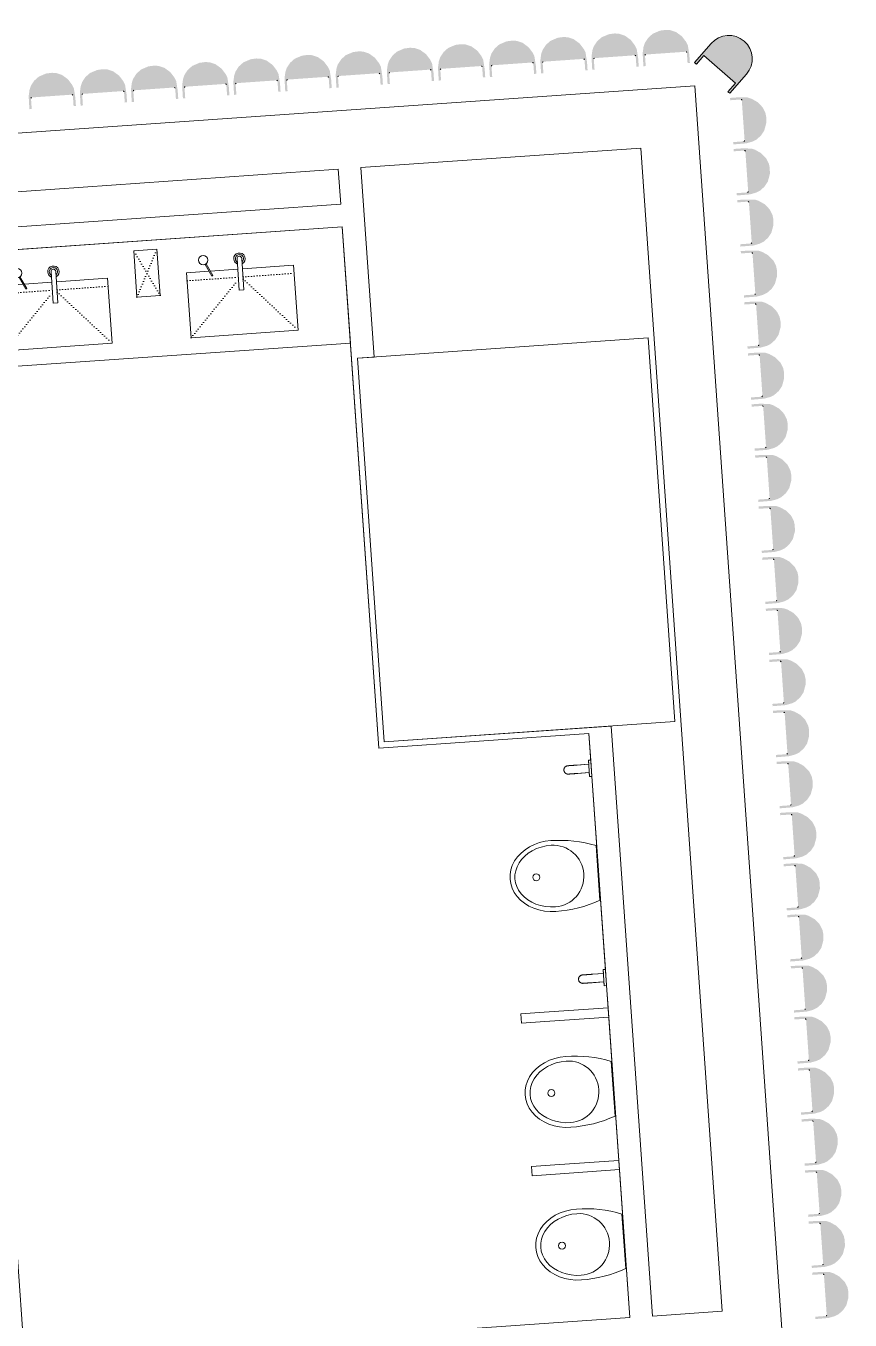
# Model space of a CAD drawing. Header units: millimetres. Extents: x 306 to 836129804, y -168137 to 818603917.
# Drawn here: x 833891838 to 833895374, y 817969893 to 817975447 of the extents above; entities that cross this region are included whole.
import ezdxf

# ---------------------------------------------------------------- set-up
doc = ezdxf.new("R2010")
doc.units = ezdxf.units.MM
doc.header["$LTSCALE"] = 3
doc.linetypes.add('Dot', pattern=[4, 0, -4])
for name, color, linetype, lineweight in [('A-200-M_WALL_INT', 251, 'Continuous', 13), ('A-214-M_CURT_WALL', 251, 'Continuous', 13), ('A-810-M_ROOMS', 251, 'Continuous', 13), ('M-520-M_DRAINAGE_FW', 253, 'Continuous', 5), ('S-280-M_COLUMN', 253, 'Continuous', 9), ('Z-060-M_DETAIL', 253, 'Continuous', 5)]:
    doc.layers.add(name, color=color, linetype=linetype, lineweight=lineweight)
doc.layers.add('UAJ-00XREF', color=7, linetype='Continuous')

# ---------------------------------------------------------------- blocks, each defined once
blk = doc.blocks.new('Circular Mullion - Type A_150mm Profile-25928163-0300')
at = {"layer": 'A-214-M_CURT_WALL'}
blk.add_hatch(color=256, dxfattribs=at).paths.add_polyline_path([(-100, 0), (-90, 0), (-90, -49.5), (90, -49.5), (90, 0), (100, 0), (99.3, -55.5), (93.7, -82.9), (86.6, -100), (70.7, -120.7), (50, -136.6), (18, -147.6), (-7.1, -149.1), (-25.9, -146.6), (-50, -136.6), (-73.9, -116.5), (-90, -91.8), (-96.6, -75.9), (-100, -34.4), (-100, -16)], flags=0)
blk = doc.blocks.new('Circular Mullion - CERAMIC TUBES 150mm-V183-0300')
at = {"layer": 'A-214-M_CURT_WALL', "lineweight": 9}
for centre, start, end in [((-87, -46.5), 180, 270), ((87, -46.5), 270, 0)]:
    blk.add_arc(centre, 3, start, end, dxfattribs=at)
blk = doc.blocks.new('Circular Mullion - Type A-25928776-0300')
at = {"layer": 'A-214-M_CURT_WALL'}
blk.add_hatch(color=256, dxfattribs=at).paths.add_polyline_path([(-100, -0.2), (-90, -0.2), (-90, -49.5), (90, -47.4), (90, 0), (100, 0), (100, -109.3), (96.6, -135.2), (86.6, -159.3), (63.9, -185.3), (50, -195.9), (25.9, -205.9), (0, -209.3), (-25.9, -205.9), (-55.3, -191.8), (-70.7, -180), (-86.6, -159.3), (-96.6, -135.2), (-100, -109.3), (-100, -38.2)], flags=0)
at = {"layer": 'Z-060-M_DETAIL'}
for p, q in [((100, 0), (90, 0)), ((90, 0), (90, -49.5)), ((100, -109.3), (100, 0)), ((-90, -0.2), (-100, -0.2)), ((-100, -0.2), (-100, -109.3)), ((-90, -49.5), (-90, -0.2)), ((90, -49.5), (-90, -49.5))]:
    blk.add_line(p, q, dxfattribs=at)
blk.add_arc((0, -109.3), 100, 180, 0, dxfattribs=at)
blk = doc.blocks.new('Circular Mullion - CERAMIC TUBES 209mm-V189-0300')
at = {"layer": 'A-214-M_CURT_WALL', "lineweight": 9}
blk.add_line((-93, 0), (-97, 0), dxfattribs=at)
for centre, start, end in [((-87, -46.5), 195, 270), ((87, -46.5), 270, 345)]:
    blk.add_arc(centre, 3, start, end, dxfattribs=at)
blk = doc.blocks.new('Circular Mullion - CERAMIC TUBES 150mm-V182-0300')
at = {"layer": 'A-214-M_CURT_WALL', "lineweight": 9}
for centre, start, end in [((-87, 46.5), 90, 180), ((87, 46.5), 0, 90)]:
    blk.add_arc(centre, 3, start, end, dxfattribs=at)
blk = doc.blocks.new('ARC_WC_URINAL_FOH - UR1-V305-0300')
at = {"layer": 'M-520-M_DRAINAGE_FW'}
blk.add_line((-117.4, -2.6), (117.4, -2.6), dxfattribs=at)
blk.add_circle((0, -268.3), 15, dxfattribs=at)
for centre, start, end in [((392.4, -195), 159.3261, 180), ((-392.4, -195), 360, 20.6739)]:
    blk.add_arc(centre, 544.9, start, end, dxfattribs=at)
for major_axis, ratio, start_param, end_param in [((-132.5, 0), 0.987707, 3.141593, 6.283185), ((0, 186.2), 0.819068, 1.570796, 4.712389), ((0, 165), 0.80303, 1.570796, 4.712389)]:
    blk.add_ellipse((0, -195), major_axis=major_axis, ratio=ratio, start_param=start_param, end_param=end_param, dxfattribs=at)
blk = doc.blocks.new('ARC_WC_URINAL_FIN - UR1-31833700-0300')
at = {"layer": 'M-520-M_DRAINAGE_FW'}
for p, q in [((-20, -275), (-20, 0)), ((-20, 0), (20, 0)), ((20, 0), (20, -275)), ((-20, -375), (-20, -275)), ((20, -275), (20, -375)), ((-20, -375), (20, -375))]:
    blk.add_line(p, q, dxfattribs=at)
blk = doc.blocks.new('ARC_TFP_WC_TROUGH BASIN - ARC_TFP_WC_TROUGH BASIN-V308-0300')
at = {"layer": 'M-520-M_DRAINAGE_FW'}
for p, q in [((0, -500), (0, 0)), ((0, 0), (1700, 0)), ((1700, 0), (0, 0)), ((0, 0), (0, -500)), ((1700, 0), (1700, -500)), ((1700, -500), (1700, 0)), ((1700, -500), (0, -500)), ((0, -500), (1700, -500))]:
    blk.add_line(p, q, dxfattribs=at)
blk = doc.blocks.new('ARC_WC _TFP_TROUGH WASH BASIN - ARC_TFP_WC _FOH_WASHBASIN-V309-0300')
at = {"layer": 'M-520-M_DRAINAGE_FW'}
for p, q in [((-10, -105), (-10, -240)), ((10, -240), (10, -105)), ((-134.3, -150), (-230, -150)), ((-230, -150), (-230, -430)), ((-123.7, -171.8), (-148.9, -120)), ((-144.5, -117.7), (-119.2, -169.6)), ((-10, -150), (-128.7, -150)), ((230, -150), (10, -150)), ((230, -430), (230, -150)), ((-119.2, -169.6), (-123.7, -171.8)), ((-10, -240), (10, -240)), ((-230, -430), (230, -430))]:
    blk.add_line(p, q, dxfattribs=at)
at = {"layer": 'M-520-M_DRAINAGE_FW', "linetype": 'Dot'}
for p, q in [((-230, -185), (-10, -185)), ((-230, -430), (-10, -194.1)), ((10, -185), (230, -185)), ((10, -194.1), (230, -430))]:
    blk.add_line(p, q, dxfattribs=at)
at = {"layer": 'M-520-M_DRAINAGE_FW'}
blk.add_circle((-155.6, -101.1), 20, dxfattribs=at)
for centre, radius, start, end in [((0, -105.6), 24.5, 294.0895, 180), ((0, -105.6), 24.5, 180, 245.9105), ((0, -105.6), 17.5, 304.8499, 180), ((0, -105.6), 17.5, 180, 235.1501), ((0, -105), 10, 0, 180)]:
    blk.add_arc(centre, radius, start, end, dxfattribs=at)
blk = doc.blocks.new('ARC_WC _TFP_TROUGH_RECEPTICLE - ARC_TFP_WC _FOH_WASHBASIN-V310-0300')
at = {"layer": 'M-520-M_DRAINAGE_FW'}
for p, q in [((-50, -30), (-50, -230)), ((50, -30), (-50, -30)), ((50, -230), (50, -30)), ((-50, -230), (50, -230))]:
    blk.add_line(p, q, dxfattribs=at)
at = {"layer": 'M-520-M_DRAINAGE_FW', "linetype": 'Dot'}
for p, q in [((50, -30), (-50, -230)), ((-50, -30), (50, -230))]:
    blk.add_line(p, q, dxfattribs=at)
blk = doc.blocks.new('ARC_WC_URINAL_ACCESSIBLE - UR2_FOH-30126883-0300')
at = {"layer": 'M-520-M_DRAINAGE_FW'}
for p, q in [((-393, 58.8), (-393, 148.8)), ((-357, 148.8), (-357, 58.8)), ((507, 58.8), (507, 148.8)), ((543, 148.8), (543, 58.8)), ((-410, 58.8), (-410, 48.8)), ((-393, 58.8), (-410, 58.8)), ((-340, 58.8), (-357, 58.8)), ((-340, 48.8), (-340, 58.8)), ((490, 58.8), (490, 48.8)), ((507, 58.8), (490, 58.8)), ((560, 58.8), (543, 58.8)), ((560, 48.8), (560, 58.8)), ((-410, 48.8), (-340, 48.8)), ((490, 48.8), (560, 48.8))]:
    blk.add_line(p, q, dxfattribs=at)
for centre, start in [((-375, 148.8), 360), ((525, 148.8), 0)]:
    blk.add_arc(centre, 18, start, 180, dxfattribs=at)
blk = doc.blocks.new('ARC_WC_GRABRAIL_FIXED - GR2c-27733159-0300')
at = {"layer": 'M-520-M_DRAINAGE_FW'}
for p, q in [((-873.8, 60), (-873.8, 10)), ((-837.8, 10), (-837.8, 60)), ((26.2, 60), (26.2, 10)), ((62.2, 10), (62.2, 60)), ((-890.8, 10), (-890.8, 0)), ((-890.8, 10), (-890.8, 0)), ((-889.6, 10), (-890.8, 10)), ((-890.8, 10), (-820.8, 10)), ((-889.6, 10), (-890.8, 10)), ((-890.8, 10), (-889.6, 10)), ((-820.8, 10), (-822, 10)), ((-820.8, 10), (-822, 10)), ((-822, 10), (-820.8, 10)), ((-820.8, 0), (-820.8, 10)), ((-820.8, 0), (-820.8, 10)), ((9.2, 10), (9.2, 0)), ((9.2, 10), (9.2, 0)), ((10.4, 10), (9.2, 10)), ((9.2, 10), (79.2, 10)), ((10.4, 10), (9.2, 10)), ((9.2, 10), (10.4, 10)), ((79.2, 10), (78, 10)), ((79.2, 10), (78, 10)), ((78, 10), (79.2, 10)), ((79.2, 0), (79.2, 10)), ((79.2, 0), (79.2, 10)), ((-820.8, 0), (-890.8, 0)), ((-890.8, 0), (-889.6, 0)), ((-822, 0), (-820.8, 0)), ((79.2, 0), (9.2, 0)), ((9.2, 0), (10.4, 0)), ((78, 0), (79.2, 0))]:
    blk.add_line(p, q, dxfattribs=at)
at = {"layer": 'M-520-M_DRAINAGE_FW', "flags": 128}
for points in [[(-873.8, 100), (-873.8, 100.7), (-873.7, 101.4), (-873.7, 102.2), (-873.6, 102.9), (-873.4, 103.6), (-873.3, 104.3), (-873.1, 105), (-872.9, 105.7), (-872.6, 106.3), (-872.4, 107), (-872.1, 107.7), (-871.8, 108.3), (-871.4, 108.9), (-871, 109.6), (-870.7, 110.2), (-870.2, 110.7), (-869.8, 111.3), (-869.3, 111.9), (-868.8, 112.4), (-868.3, 112.9), (-867.8, 113.4), (-867.3, 113.9), (-866.7, 114.3), (-866.1, 114.7), (-865.5, 115.1), (-864.9, 115.5), (-864.3, 115.9), (-863.6, 116.2), (-863, 116.5), (-862.3, 116.8), (-861.6, 117), (-861, 117.2), (-860.3, 117.4), (-859.6, 117.6), (-858.9, 117.7), (-858.1, 117.8), (-857.4, 117.9), (-856.7, 118), (-856, 118), (-855.3, 118), (-854.6, 118), (-853.8, 117.9), (-853.1, 117.8), (-852.4, 117.7), (-851.7, 117.5), (-851, 117.4), (-850.3, 117.1), (-849.6, 116.9), (-849, 116.7), (-848.3, 116.4), (-847.7, 116.1), (-847, 115.7), (-846.4, 115.4), (-845.8, 115), (-845.2, 114.6), (-844.6, 114.1), (-844.1, 113.7), (-843.5, 113.2), (-843, 112.7), (-842.5, 112.2), (-842, 111.6), (-841.6, 111.1), (-841.2, 110.5), (-840.8, 109.9), (-840.4, 109.3), (-840, 108.7), (-839.7, 108), (-839.4, 107.4), (-839.1, 106.7), (-838.8, 106), (-838.6, 105.3), (-838.4, 104.7), (-838.2, 104), (-838.1, 103.3), (-838, 102.5), (-837.9, 101.8), (-837.8, 101.1), (-837.8, 100.4), (-837.8, 100)], [(26.2, 100), (26.2, 100.7), (26.3, 101.4), (26.3, 102.2), (26.4, 102.9), (26.6, 103.6), (26.7, 104.3), (26.9, 105), (27.1, 105.7), (27.4, 106.3), (27.6, 107), (27.9, 107.7), (28.2, 108.3), (28.6, 108.9), (29, 109.6), (29.3, 110.2), (29.8, 110.7), (30.2, 111.3), (30.7, 111.9), (31.2, 112.4), (31.7, 112.9), (32.2, 113.4), (32.7, 113.9), (33.3, 114.3), (33.9, 114.7), (34.5, 115.1), (35.1, 115.5), (35.7, 115.9), (36.4, 116.2), (37, 116.5), (37.7, 116.8), (38.4, 117), (39, 117.2), (39.7, 117.4), (40.4, 117.6), (41.1, 117.7), (41.9, 117.8), (42.6, 117.9), (43.3, 118), (44, 118), (44.7, 118), (45.4, 118), (46.2, 117.9), (46.9, 117.8), (47.6, 117.7), (48.3, 117.5), (49, 117.4), (49.7, 117.1), (50.4, 116.9), (51, 116.7), (51.7, 116.4), (52.3, 116.1), (53, 115.7), (53.6, 115.4), (54.2, 115), (54.8, 114.6), (55.4, 114.1), (55.9, 113.7), (56.5, 113.2), (57, 112.7), (57.5, 112.2), (58, 111.6), (58.4, 111.1), (58.8, 110.5), (59.2, 109.9), (59.6, 109.3), (60, 108.7), (60.3, 108), (60.6, 107.4), (60.9, 106.7), (61.2, 106), (61.4, 105.3), (61.6, 104.7), (61.8, 104), (61.9, 103.3), (62, 102.5), (62.1, 101.8), (62.2, 101.1), (62.2, 100.4), (62.2, 100)], [(-873.8, 100), (-873.8, 100), (-873.8, 99.9), (-873.8, 99.7), (-873.8, 99.5), (-873.8, 99.2), (-873.8, 98.9), (-873.8, 98.4), (-873.8, 98), (-873.8, 97.4), (-873.8, 96.8), (-873.8, 96.2), (-873.8, 95.5), (-873.8, 94.7), (-873.8, 93.9), (-873.8, 93), (-873.8, 92.1), (-873.8, 91.1), (-873.8, 90.1), (-873.8, 89), (-873.8, 87.9), (-873.8, 86.7), (-873.8, 85.5), (-873.8, 84.2), (-873.8, 82.9), (-873.8, 81.6), (-873.8, 80.2), (-873.8, 78.9), (-873.8, 77.4), (-873.8, 76), (-873.8, 74.5), (-873.8, 73), (-873.8, 71.5), (-873.8, 69.9), (-873.8, 68.4), (-873.8, 66.8), (-873.8, 65.2), (-873.8, 63.6), (-873.8, 62), (-873.8, 60.4), (-873.8, 60)], [(-873.8, 60), (-873.8, 61.6), (-873.8, 63.2), (-873.8, 64.8), (-873.8, 66.4), (-873.8, 67.9), (-873.8, 69.5), (-873.8, 71.1), (-873.8, 72.6), (-873.8, 74.1), (-873.8, 75.6), (-873.8, 77), (-873.8, 78.5), (-873.8, 79.9), (-873.8, 81.2), (-873.8, 82.6), (-873.8, 83.9), (-873.8, 85.2), (-873.8, 86.4), (-873.8, 87.6), (-873.8, 88.7), (-873.8, 89.8), (-873.8, 90.8), (-873.8, 91.8), (-873.8, 92.8), (-873.8, 93.7), (-873.8, 94.5), (-873.8, 95.3), (-873.8, 96), (-873.8, 96.7), (-873.8, 97.3), (-873.8, 97.8), (-873.8, 98.3), (-873.8, 98.7), (-873.8, 99.1), (-873.8, 99.4), (-873.8, 99.7), (-873.8, 99.8), (-873.8, 99.9), (-873.8, 100)], [(-837.8, 60), (-837.8, 61.6), (-837.8, 63.2), (-837.8, 64.8), (-837.8, 66.4), (-837.8, 67.9), (-837.8, 69.5), (-837.8, 71.1), (-837.8, 72.6), (-837.8, 74.1), (-837.8, 75.6), (-837.8, 77), (-837.8, 78.5), (-837.8, 79.9), (-837.8, 81.2), (-837.8, 82.6), (-837.8, 83.9), (-837.8, 85.2), (-837.8, 86.4), (-837.8, 87.6), (-837.8, 88.7), (-837.8, 89.8), (-837.8, 90.8), (-837.8, 91.8), (-837.8, 92.8), (-837.8, 93.7), (-837.8, 94.5), (-837.8, 95.3), (-837.8, 96), (-837.8, 96.7), (-837.8, 97.3), (-837.8, 97.8), (-837.8, 98.3), (-837.8, 98.7), (-837.8, 99.1), (-837.8, 99.4), (-837.8, 99.7), (-837.8, 99.8), (-837.8, 99.9), (-837.8, 100)], [(-837.8, 100), (-837.8, 100), (-837.8, 99.9), (-837.8, 99.7), (-837.8, 99.5), (-837.8, 99.2), (-837.8, 98.9), (-837.8, 98.4), (-837.8, 98), (-837.8, 97.4), (-837.8, 96.8), (-837.8, 96.2), (-837.8, 95.5), (-837.8, 94.7), (-837.8, 93.9), (-837.8, 93), (-837.8, 92.1), (-837.8, 91.1), (-837.8, 90.1), (-837.8, 89), (-837.8, 87.9), (-837.8, 86.7), (-837.8, 85.5), (-837.8, 84.2), (-837.8, 82.9), (-837.8, 81.6), (-837.8, 80.2), (-837.8, 78.9), (-837.8, 77.4), (-837.8, 76), (-837.8, 74.5), (-837.8, 73), (-837.8, 71.5), (-837.8, 69.9), (-837.8, 68.4), (-837.8, 66.8), (-837.8, 65.2), (-837.8, 63.6), (-837.8, 62), (-837.8, 60.4), (-837.8, 60)], [(26.2, 100), (26.2, 100), (26.2, 99.9), (26.2, 99.7), (26.2, 99.5), (26.2, 99.2), (26.2, 98.9), (26.2, 98.4), (26.2, 98), (26.2, 97.4), (26.2, 96.8), (26.2, 96.2), (26.2, 95.5), (26.2, 94.7), (26.2, 93.9), (26.2, 93), (26.2, 92.1), (26.2, 91.1), (26.2, 90.1), (26.2, 89), (26.2, 87.9), (26.2, 86.7), (26.2, 85.5), (26.2, 84.2), (26.2, 82.9), (26.2, 81.6), (26.2, 80.2), (26.2, 78.9), (26.2, 77.4), (26.2, 76), (26.2, 74.5), (26.2, 73), (26.2, 71.5), (26.2, 69.9), (26.2, 68.4), (26.2, 66.8), (26.2, 65.2), (26.2, 63.6), (26.2, 62), (26.2, 60.4), (26.2, 60)], [(26.2, 60), (26.2, 61.6), (26.2, 63.2), (26.2, 64.8), (26.2, 66.4), (26.2, 67.9), (26.2, 69.5), (26.2, 71.1), (26.2, 72.6), (26.2, 74.1), (26.2, 75.6), (26.2, 77), (26.2, 78.5), (26.2, 79.9), (26.2, 81.2), (26.2, 82.6), (26.2, 83.9), (26.2, 85.2), (26.2, 86.4), (26.2, 87.6), (26.2, 88.7), (26.2, 89.8), (26.2, 90.8), (26.2, 91.8), (26.2, 92.8), (26.2, 93.7), (26.2, 94.5), (26.2, 95.3), (26.2, 96), (26.2, 96.7), (26.2, 97.3), (26.2, 97.8), (26.2, 98.3), (26.2, 98.7), (26.2, 99.1), (26.2, 99.4), (26.2, 99.7), (26.2, 99.8), (26.2, 99.9), (26.2, 100)], [(62.2, 60), (62.2, 61.6), (62.2, 63.2), (62.2, 64.8), (62.2, 66.4), (62.2, 67.9), (62.2, 69.5), (62.2, 71.1), (62.2, 72.6), (62.2, 74.1), (62.2, 75.6), (62.2, 77), (62.2, 78.5), (62.2, 79.9), (62.2, 81.2), (62.2, 82.6), (62.2, 83.9), (62.2, 85.2), (62.2, 86.4), (62.2, 87.6), (62.2, 88.7), (62.2, 89.8), (62.2, 90.8), (62.2, 91.8), (62.2, 92.8), (62.2, 93.7), (62.2, 94.5), (62.2, 95.3), (62.2, 96), (62.2, 96.7), (62.2, 97.3), (62.2, 97.8), (62.2, 98.3), (62.2, 98.7), (62.2, 99.1), (62.2, 99.4), (62.2, 99.7), (62.2, 99.8), (62.2, 99.9), (62.2, 100)], [(62.2, 100), (62.2, 100), (62.2, 99.9), (62.2, 99.7), (62.2, 99.5), (62.2, 99.2), (62.2, 98.9), (62.2, 98.4), (62.2, 98), (62.2, 97.4), (62.2, 96.8), (62.2, 96.2), (62.2, 95.5), (62.2, 94.7), (62.2, 93.9), (62.2, 93), (62.2, 92.1), (62.2, 91.1), (62.2, 90.1), (62.2, 89), (62.2, 87.9), (62.2, 86.7), (62.2, 85.5), (62.2, 84.2), (62.2, 82.9), (62.2, 81.6), (62.2, 80.2), (62.2, 78.9), (62.2, 77.4), (62.2, 76), (62.2, 74.5), (62.2, 73), (62.2, 71.5), (62.2, 69.9), (62.2, 68.4), (62.2, 66.8), (62.2, 65.2), (62.2, 63.6), (62.2, 62), (62.2, 60.4), (62.2, 60)]]:
    blk.add_lwpolyline(points, dxfattribs=at)
at = {"layer": 'M-520-M_DRAINAGE_FW'}
for centre in [(-855.8, 100), (44.2, 100)]:
    blk.add_arc(centre, 18, 360, 180, dxfattribs=at)
blk = doc.blocks.new('ARC_WC_URINAL - UR2-8219170-0300')
at = {"layer": 'M-520-M_DRAINAGE_FW'}
blk.add_line((-117.4, -2.6), (117.4, -2.6), dxfattribs=at)
blk.add_circle((0, -268.3), 15, dxfattribs=at)
for centre, start, end in [((392.4, -195), 159.3261, 180), ((-392.4, -195), 360, 20.6739)]:
    blk.add_arc(centre, 544.9, start, end, dxfattribs=at)
for major_axis, ratio, start_param, end_param in [((-132.5, 0), 0.987707, 3.141593, 6.283185), ((0, 186.2), 0.819068, 1.570796, 4.712389), ((0, 165), 0.80303, 1.570796, 4.712389)]:
    blk.add_ellipse((0, -195), major_axis=major_axis, ratio=ratio, start_param=start_param, end_param=end_param, dxfattribs=at)
blk = doc.blocks.new('3A35X-MAGP-P-MP-00')
at = {"layer": 'A-200-M_WALL_INT'}
for p, q in [((834467222.1, 817974683), (834474460.8, 817975189.1)), ((834474460.8, 817975189.1), (834475095.4, 817966111.6)), ((834474228.8, 817974922.2), (834473028.1, 817974838.3)), ((834474577.7, 817969931.4), (834474228.8, 817974922.2)), ((834471115.3, 817974704.6), (834472930.8, 817974831.5)), ((834472941.3, 817974681.9), (834472930.8, 817974831.5)), ((834473028.1, 817974838.3), (834473084.9, 817974025.3)), ((834471245.4, 817974563.3), (834472941.3, 817974681.9)), ((834472948.1, 817974584.6), (834471252.2, 817974466)), ((834473104.5, 817972347.6), (834472948.1, 817974584.6)), ((834473012.6, 817974020.2), (834473084.9, 817974025.3)), ((834473012.6, 817974020.2), (834473127.7, 817972374.2)), ((834473127.7, 817972374.2), (834474101.5, 817972442.3)), ((834474101.5, 817972442.3), (834474278.5, 817969910.5)), ((834474006, 817972410.6), (834473104.5, 817972347.6)), ((834474014.1, 817972294.7), (834474006, 817972410.6)), ((834474076.8, 817971396.9), (834474018.8, 817972227.2)), ((834474088.2, 817971233.4), (834474081.5, 817971329.4)), ((834474134, 817970578.5), (834474091, 817971193.5)), ((834474181.2, 817969903.7), (834474136.8, 817970538.6)), ((834474278.5, 817969910.5), (834474577.7, 817969931.4)), ((834472607.5, 817969793.7), (834474181.2, 817969903.7))]:
    blk.add_line(p, q, dxfattribs=at)
at = {"layer": 'A-810-M_ROOMS', "flags": 128}
blk.add_lwpolyline([(834471715.5, 817967856.8), (834474311.6, 817968038.2), (834474252.3, 817968886.2), (834472728.6, 817968779.7), (834472725.1, 817968829.5), (834474248.9, 817968936.1), (834474189.6, 817969784), (834472615.9, 817969674), (834472607.5, 817969793.7), (834474181.2, 817969903.7), (834474006, 817972410.6), (834473104.5, 817972347.6), (834472987.7, 817974018.5), (834472948.1, 817974584.6), (834471252.2, 817974466), (834471289.7, 817973930), (834469380.4, 817973796.5), (834469461.4, 817972636.9), (834471374.5, 817972770.6), (834471521.1, 817970672.6), (834471518.6, 817970672.4)], close=True, dxfattribs=at)
at = {"layer": 'S-280-M_COLUMN', "lineweight": 13}
for p, q in [((834473012.6, 817974020.2), (834474259.6, 817974107.4)), ((834474374.6, 817972461.4), (834474259.6, 817974107.4)), ((834473127.7, 817972374.2), (834473012.6, 817974020.2)), ((834474374.6, 817972461.4), (834473127.7, 817972374.2))]:
    blk.add_line(p, q, dxfattribs=at)
at = {"layer": 'A-214-M_CURT_WALL', "rotation": 183.9989085257713}
for p in [(834474339.6, 817975280.4), (834473461.5, 817975219), (834473681, 817975234.3), (834473900.6, 817975249.7), (834474120.1, 817975265), (834472583.4, 817975157.6), (834472803, 817975172.9), (834473022.5, 817975188.3), (834473242, 817975203.6), (834471924.9, 817975111.6), (834472144.4, 817975126.9), (834472363.9, 817975142.3), (834471705.3, 817975096.2)]:
    blk.add_blockref('Circular Mullion - Type A_150mm Profile-25928163-0300', p, dxfattribs=at)
at = {"layer": 'A-214-M_CURT_WALL', "extrusion": (0, 0, -1)}
for name, p, rotation in [('Circular Mullion - Type A-25928776-0300', (-834474534.8, 817975223.1), 221.0010914742284), ('Circular Mullion - Type A_150mm Profile-25928163-0300', (-834474618.6, 817975037.8), 266.0010914742286), ('Circular Mullion - Type A_150mm Profile-25928163-0300', (-834474633.9, 817974818.7), 266.0010914742286), ('Circular Mullion - Type A_150mm Profile-25928163-0300', (-834474649.2, 817974599.5), 266.0010914742286), ('Circular Mullion - Type A_150mm Profile-25928163-0300', (-834474664.6, 817974380.4), 266.0010914742286), ('Circular Mullion - Type A_150mm Profile-25928163-0300', (-834474679.9, 817974161.2), 266.0010914742286), ('Circular Mullion - Type A_150mm Profile-25928163-0300', (-834474695.2, 817973942.1), 266.0010914742286), ('Circular Mullion - Type A_150mm Profile-25928163-0300', (-834474710.5, 817973722.9), 266.0010914742286), ('Circular Mullion - Type A_150mm Profile-25928163-0300', (-834474725.9, 817973503.7), 266.0010914742286), ('Circular Mullion - Type A_150mm Profile-25928163-0300', (-834474741.2, 817973284.6), 266.0010914742286), ('Circular Mullion - Type A_150mm Profile-25928163-0300', (-834474756.5, 817973065.4), 266.0010914742286), ('Circular Mullion - Type A_150mm Profile-25928163-0300', (-834474771.8, 817972846.3), 266.0010914742286), ('Circular Mullion - Type A_150mm Profile-25928163-0300', (-834474787.1, 817972627.1), 266.0010914742286), ('Circular Mullion - Type A_150mm Profile-25928163-0300', (-834474802.5, 817972408), 266.0010914742286), ('Circular Mullion - Type A_150mm Profile-25928163-0300', (-834474817.8, 817972188.8), 266.0010914742286), ('Circular Mullion - Type A_150mm Profile-25928163-0300', (-834474833.1, 817971969.7), 266.0010914742286), ('Circular Mullion - Type A_150mm Profile-25928163-0300', (-834474848.4, 817971750.5), 266.0010914742286), ('Circular Mullion - Type A_150mm Profile-25928163-0300', (-834474863.7, 817971531.4), 266.0010914742286), ('Circular Mullion - Type A_150mm Profile-25928163-0300', (-834474879.1, 817971312.2), 266.0010914742286), ('Circular Mullion - Type A_150mm Profile-25928163-0300', (-834474894.4, 817971093.1), 266.0010914742286), ('Circular Mullion - Type A_150mm Profile-25928163-0300', (-834474909.7, 817970873.9), 266.0010914742286), ('Circular Mullion - Type A_150mm Profile-25928163-0300', (-834474925, 817970654.8), 266.0010914742286), ('Circular Mullion - Type A_150mm Profile-25928163-0300', (-834474940.3, 817970435.6), 266.0010914742286), ('Circular Mullion - Type A_150mm Profile-25928163-0300', (-834474955.7, 817970216.5), 266.0010914742286), ('Circular Mullion - Type A_150mm Profile-25928163-0300', (-834474971, 817969997.3), 266.0010914742286)]:
    blk.add_blockref(name, p, dxfattribs=dict(at, rotation=rotation))
at = {"layer": 'A-214-M_CURT_WALL', "lineweight": 9, "extrusion": (0, 0, -1)}
for name, p, rotation in [('Circular Mullion - CERAMIC TUBES 150mm-V182-0300', (-834474120.1, 817975265), 356.0010914742286), ('Circular Mullion - CERAMIC TUBES 150mm-V182-0300', (-834474339.6, 817975280.4), 356.0010914742286), ('Circular Mullion - CERAMIC TUBES 150mm-V182-0300', (-834473242, 817975203.6), 356.0010914742286), ('Circular Mullion - CERAMIC TUBES 150mm-V182-0300', (-834473461.5, 817975219), 356.0010914742286), ('Circular Mullion - CERAMIC TUBES 150mm-V182-0300', (-834473681, 817975234.3), 356.0010914742286), ('Circular Mullion - CERAMIC TUBES 150mm-V182-0300', (-834473900.6, 817975249.7), 356.0010914742286), ('Circular Mullion - CERAMIC TUBES 150mm-V182-0300', (-834472583.4, 817975157.6), 356.0010914742286), ('Circular Mullion - CERAMIC TUBES 150mm-V182-0300', (-834472803, 817975172.9), 356.0010914742286), ('Circular Mullion - CERAMIC TUBES 150mm-V182-0300', (-834473022.5, 817975188.3), 356.0010914742286), ('Circular Mullion - CERAMIC TUBES 150mm-V182-0300', (-834471705.3, 817975096.2), 356.0010914742286), ('Circular Mullion - CERAMIC TUBES 150mm-V182-0300', (-834471924.9, 817975111.6), 356.0010914742286), ('Circular Mullion - CERAMIC TUBES 150mm-V182-0300', (-834472144.4, 817975126.9), 356.0010914742286), ('Circular Mullion - CERAMIC TUBES 150mm-V182-0300', (-834472363.9, 817975142.3), 356.0010914742286), ('Circular Mullion - CERAMIC TUBES 150mm-V183-0300', (-834474618.6, 817975037.8), 266.0010914742286), ('Circular Mullion - CERAMIC TUBES 150mm-V183-0300', (-834474633.9, 817974818.7), 266.0010914742286), ('Circular Mullion - CERAMIC TUBES 150mm-V183-0300', (-834474649.2, 817974599.5), 266.0010914742286), ('Circular Mullion - CERAMIC TUBES 150mm-V183-0300', (-834474664.6, 817974380.4), 266.0010914742286), ('Circular Mullion - CERAMIC TUBES 150mm-V183-0300', (-834474679.9, 817974161.2), 266.0010914742286), ('Circular Mullion - CERAMIC TUBES 150mm-V183-0300', (-834474695.2, 817973942.1), 266.0010914742286), ('Circular Mullion - CERAMIC TUBES 150mm-V183-0300', (-834474710.5, 817973722.9), 266.0010914742286), ('Circular Mullion - CERAMIC TUBES 150mm-V183-0300', (-834474725.9, 817973503.7), 266.0010914742286), ('Circular Mullion - CERAMIC TUBES 150mm-V183-0300', (-834474741.2, 817973284.6), 266.0010914742286), ('Circular Mullion - CERAMIC TUBES 150mm-V183-0300', (-834474756.5, 817973065.4), 266.0010914742286), ('Circular Mullion - CERAMIC TUBES 150mm-V183-0300', (-834474771.8, 817972846.3), 266.0010914742286), ('Circular Mullion - CERAMIC TUBES 150mm-V183-0300', (-834474787.1, 817972627.1), 266.0010914742286), ('Circular Mullion - CERAMIC TUBES 150mm-V183-0300', (-834474802.5, 817972408), 266.0010914742286), ('Circular Mullion - CERAMIC TUBES 150mm-V183-0300', (-834474817.8, 817972188.8), 266.0010914742286), ('Circular Mullion - CERAMIC TUBES 150mm-V183-0300', (-834474833.1, 817971969.7), 266.0010914742286), ('Circular Mullion - CERAMIC TUBES 150mm-V183-0300', (-834474848.4, 817971750.5), 266.0010914742286), ('Circular Mullion - CERAMIC TUBES 150mm-V183-0300', (-834474863.7, 817971531.4), 266.0010914742286), ('Circular Mullion - CERAMIC TUBES 150mm-V183-0300', (-834474879.1, 817971312.2), 266.0010914742286), ('Circular Mullion - CERAMIC TUBES 150mm-V183-0300', (-834474894.4, 817971093.1), 266.0010914742286), ('Circular Mullion - CERAMIC TUBES 150mm-V183-0300', (-834474909.7, 817970873.9), 266.0010914742286), ('Circular Mullion - CERAMIC TUBES 150mm-V183-0300', (-834474925, 817970654.8), 266.0010914742286), ('Circular Mullion - CERAMIC TUBES 150mm-V183-0300', (-834474940.3, 817970435.6), 266.0010914742286), ('Circular Mullion - CERAMIC TUBES 150mm-V183-0300', (-834474955.7, 817970216.5), 266.0010914742286), ('Circular Mullion - CERAMIC TUBES 150mm-V183-0300', (-834474971, 817969997.3), 266.0010914742286)]:
    blk.add_blockref(name, p, dxfattribs=dict(at, rotation=rotation))
at = {"layer": 'M-520-M_DRAINAGE_FW'}
for name, p, rotation in [('ARC_TFP_WC_TROUGH BASIN - ARC_TFP_WC_TROUGH BASIN-V308-0300', (834471252.2, 817974466), 3.998908525771384), ('ARC_WC _TFP_TROUGH_RECEPTICLE - ARC_TFP_WC _FOH_WASHBASIN-V310-0300', (834472119, 817974256), 183.9989085257713), ('ARC_WC _TFP_TROUGH WASH BASIN - ARC_TFP_WC _FOH_WASHBASIN-V309-0300', (834472499.2, 817974553.2), 3.998908525771384), ('ARC_WC _TFP_TROUGH WASH BASIN - ARC_TFP_WC _FOH_WASHBASIN-V309-0300', (834471701.1, 817974497.4), 3.998908525771384), ('ARC_WC_URINAL_ACCESSIBLE - UR2_FOH-30126883-0300', (834474101.7, 817971740.6), 93.9989085257714), ('ARC_WC_GRABRAIL_FIXED - GR2c-27733159-0300', (834474019.5, 817972216.8), 93.9989085257714), ('ARC_WC_URINAL - UR2-8219170-0300', (834474047.8, 817971812), 273.9989085257711), ('ARC_WC_URINAL_FIN - UR1-31833700-0300', (834474089.6, 817971213.5), 273.9989085257708), ('ARC_WC_URINAL_FOH - UR1-V305-0300', (834474112.5, 817970886), 273.9989085257708), ('ARC_WC_URINAL_FIN - UR1-31833700-0300', (834474135.4, 817970558.6), 273.9989085257672), ('ARC_WC_URINAL_FOH - UR1-V305-0300', (834474158.3, 817970231.1), 273.9989085257708)]:
    blk.add_blockref(name, p, dxfattribs=dict(at, rotation=rotation))
at = {"layer": 'Z-060-M_DETAIL', "lineweight": 9, "extrusion": (0, 0, -1), "rotation": 221.0010914742284}
blk.add_blockref('Circular Mullion - CERAMIC TUBES 209mm-V189-0300', (-834474534.8, 817975223.1), dxfattribs=at)

msp = doc.modelspace()

# ---------------------------------------------------------------- block references
at = {"layer": 'UAJ-00XREF', "ltscale": 0.5}
msp.add_blockref('3A35X-MAGP-P-MP-00', (-579752.6, 0), dxfattribs=at)

doc.saveas('drawing.dxf')
